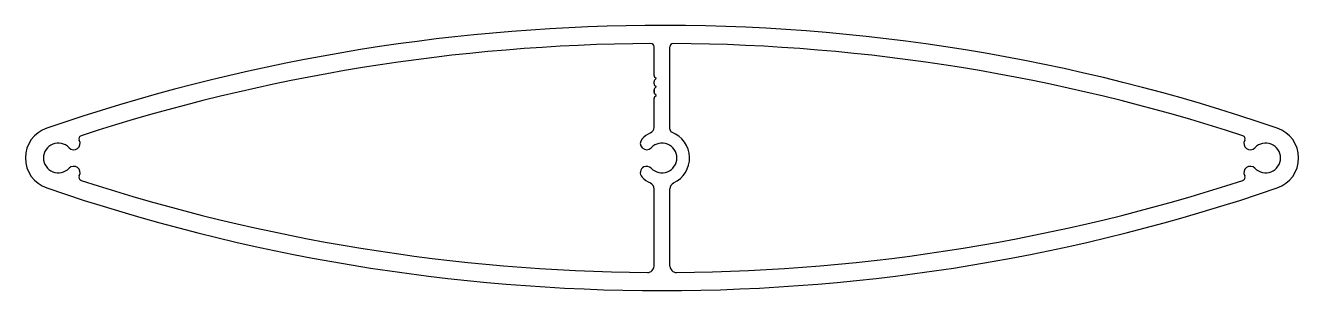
# Model space of a CAD drawing. Extents: x -76 to 76, y 1 to 33.
import ezdxf

# ---------------------------------------------------------------- set-up
doc = ezdxf.new("R2010")
doc.units = 0
doc.header["$MEASUREMENT"] = 0
doc.layers.add('5', color=7, linetype='CONTINUOUS')

msp = doc.modelspace()

# ---------------------------------------------------------------- linework, layer by layer
at = {"layer": '5', "color": 7, "linetype": 'Continuous'}
for p, q in [((-0.86, 26.8), (-0.86, 30.25)), ((1.05, 27.66), (1.05, 30.25)), ((1.05, 20.38), (1.05, 27.66)), ((-0.86, 25.8), (-0.86, 26.09)), ((-0.61, 26.45), (-0.79, 26.62)), ((-0.79, 26.27), (-0.61, 26.44)), ((-0.86, 24.8), (-0.86, 25.09)), ((-0.86, 25.09), (-0.86, 24.8)), ((-0.86, 24.8), (-0.86, 25.09)), ((-0.86, 25.09), (-0.86, 24.8)), ((-0.86, 24.8), (-0.86, 25.09)), ((-0.61, 25.45), (-0.79, 25.62)), ((-0.79, 25.27), (-0.61, 25.44)), ((-0.61, 24.45), (-0.79, 24.62)), ((-0.79, 24.27), (-0.61, 24.44)), ((-0.86, 20.63), (-0.86, 24.09)), ((-0.86, 4.02), (-0.86, 13.26)), ((1.05, 4.02), (1.05, 13.26))]:
    msp.add_line(p, q, dxfattribs=at)
for centre, radius, start, end in [((0.09, -194.24), 227.04, 90.5065, 108.9286), ((0.09, -194.24), 227.04, 71.0714, 90.5065), ((0.09, -194.24), 224.88, 90.3403, 108.014), ((-1.24, 30.25), 0.381, 45.1702, 90.3403), ((-1.24, 30.25), 0.381, 0, 45.1702), ((1.43, 30.25), 0.381, 89.6597, 180), ((0.09, -194.24), 224.88, 71.986, 89.6597), ((-0.61, 26.8), 0.25, 180, 225), ((-0.61, 26.09), 0.25, 135, 180), ((-0.62, 26.44), 0.008, 315, 45), ((-0.61, 25.8), 0.25, 180, 225), ((-0.61, 25.09), 0.25, 135, 180), ((-0.61, 24.8), 0.25, 180, 225), ((-0.62, 25.44), 0.008, 315, 45), ((-0.62, 24.44), 0.008, 315, 45), ((-0.61, 24.09), 0.25, 135, 180), ((-72.33, 16.95), 3.78, 108.9286, 251.0714), ((0.09, 16.95), 3.3, 114.953, 136.2712), ((-1.62, 20.63), 0.762, 294.953, 360), ((1.43, 20.38), 0.381, 180, 248.7727), ((0.09, 16.95), 3.3, 294.953, 68.7727), ((72.52, 16.95), 3.78, 288.9286, 71.0714), ((-72.17, 16.95), 1.78, 43.7288, 180), ((-70.33, 18.7), 0.762, 223.7289, 28.7361), ((-69.33, 19.25), 0.381, 108.014, 208.7361), ((-1.74, 18.7), 0.762, 136.2712, 316.2711), ((0.09, 16.95), 1.78, 360, 136.2712), ((69.52, 19.25), 0.381, 331.2639, 71.986), ((70.52, 18.7), 0.762, 151.2639, 316.2711), ((72.36, 16.95), 1.78, 360, 136.2712), ((-72.17, 16.95), 1.78, 180, 316.2711), ((0.09, 16.95), 1.78, 223.7289, 0), ((72.36, 16.95), 1.78, 223.7289, 0), ((-70.33, 15.19), 0.762, 331.2639, 136.2712), ((-1.74, 15.19), 0.762, 116.2712, 223.7288), ((-1.74, 15.19), 0.762, 43.7288, 116.2712), ((70.52, 15.19), 0.762, 43.7288, 208.7361), ((-69.33, 14.64), 0.381, 151.2639, 251.986), ((0.09, 228.13), 224.88, 251.986, 269.5617), ((0.09, 16.95), 3.3, 223.7289, 245.047), ((-1.62, 13.26), 0.762, 0, 65.047), ((1.81, 13.26), 0.762, 114.953, 180), ((0.09, 228.13), 224.88, 270.4383, 288.014), ((69.52, 14.64), 0.381, 288.014, 28.7361), ((0.09, 228.13), 227.04, 251.0714, 288.9286), ((-1.62, 4.02), 0.762, 269.5617, 0), ((1.81, 4.02), 0.762, 180, 270.4383)]:
    msp.add_arc(centre, radius, start, end, dxfattribs=at)

doc.saveas('drawing.dxf')
